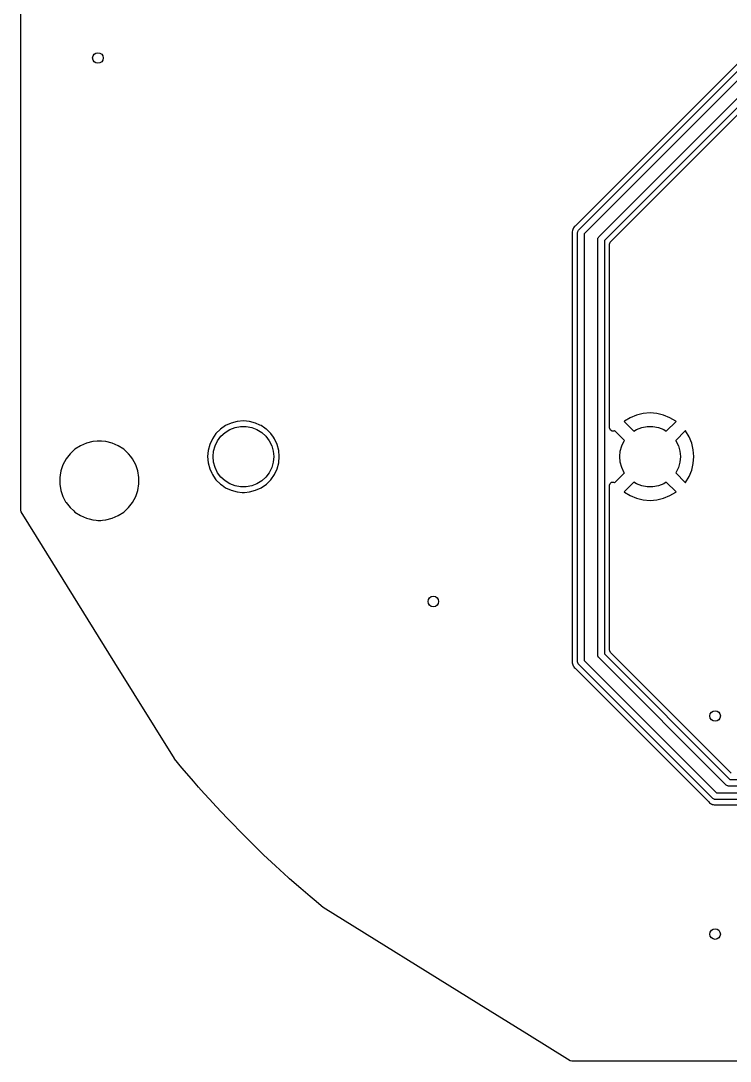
# Model space of a CAD drawing. Extents: x 111.9 to 187.8, y -146.4 to -70.5.
# Drawn here: x 111.89 to 138.75, y -146.43 to -107.05 of the extents above; entities that cross this region are included whole.
import ezdxf

# ---------------------------------------------------------------- set-up
doc = ezdxf.new("R2010")
doc.units = 0
doc.layers.add('BLACK', color=7, linetype='CONTINUOUS')

msp = doc.modelspace()

# ---------------------------------------------------------------- linework, layer by layer
at = {"layer": 'BLACK', "linetype": 'CONTINUOUS'}
for p, q in [((111.887, -124.582), (111.887, -95.943)), ((148.094, -99.6038), (132.878, -114.82)), ((133.008, -114.974), (148.248, -99.7336)), ((148.388, -99.947), (133.221, -115.114)), ((133.77, -115.228), (148.502, -100.496)), ((148.642, -100.709), (133.983, -115.368)), ((138.636, -110.998), (141.176, -108.458)), ((134.67, -114.964), (138.636, -110.998)), ((132.785, -114.949), (132.778, -114.989)), ((132.787, -114.944), (132.785, -114.949)), ((132.794, -114.927), (132.787, -114.944)), ((132.796, -114.922), (132.794, -114.927)), ((132.82, -114.889), (132.796, -114.922)), ((132.823, -114.885), (132.82, -114.889)), ((132.843, -114.85), (132.823, -114.885)), ((132.874, -114.824), (132.843, -114.85)), ((132.878, -114.82), (132.874, -114.824)), ((132.993, -115.001), (133.008, -114.974)), ((134.22, -115.415), (134.67, -114.964)), ((132.777, -114.994), (132.767, -115.033)), ((132.767, -115.033), (132.77, -115.074)), ((132.77, -115.074), (132.77, -115.079)), ((132.77, -115.079), (132.77, -131.301)), ((132.778, -114.989), (132.777, -114.994)), ((132.971, -115.062), (132.974, -115.04)), ((132.971, -131.318), (132.971, -115.062)), ((132.974, -115.035), (132.975, -115.033)), ((132.974, -115.04), (132.974, -115.035)), ((132.975, -115.033), (132.976, -115.027)), ((132.976, -115.027), (132.993, -115.001)), ((133.221, -115.114), (133.221, -131.266)), ((133.733, -115.316), (133.736, -115.294)), ((133.733, -131.064), (133.733, -115.316)), ((133.736, -115.289), (133.737, -115.287)), ((133.736, -115.294), (133.736, -115.289)), ((133.737, -115.287), (133.738, -115.281)), ((133.738, -115.281), (133.755, -115.255)), ((133.755, -115.255), (133.77, -115.228)), ((133.983, -115.368), (133.983, -131.012)), ((134.183, -115.502), (134.203, -115.435)), ((134.183, -122.467), (134.183, -115.502)), ((134.203, -115.435), (134.22, -115.415)), ((134.965, -122.075), (134.743, -122.21)), ((135.205, -121.975), (134.965, -122.075)), ((134.965, -122.075), (134.965, -122.075)), ((135.457, -121.915), (135.205, -121.975)), ((135.205, -121.975), (135.205, -121.975)), ((135.716, -121.894), (135.457, -121.915)), ((135.975, -121.915), (135.716, -121.894)), ((136.227, -121.975), (135.975, -121.915)), ((135.975, -121.915), (135.975, -121.915)), ((136.467, -122.075), (136.227, -121.975)), ((136.227, -121.975), (136.227, -121.975)), ((136.689, -122.21), (136.467, -122.075)), ((136.467, -122.075), (136.467, -122.075)), ((119.638, -122.375), (119.445, -122.511)), ((119.852, -122.276), (119.638, -122.375)), ((119.638, -122.375), (119.638, -122.375)), ((119.803, -122.52), (120.001, -122.443)), ((120.081, -122.214), (119.852, -122.276)), ((119.852, -122.276), (119.852, -122.276)), ((120.001, -122.443), (120.21, -122.404)), ((120.316, -122.194), (120.081, -122.214)), ((120.081, -122.214), (120.081, -122.214)), ((120.21, -122.404), (120.422, -122.404)), ((120.551, -122.214), (120.316, -122.194)), ((120.316, -122.194), (120.316, -122.194)), ((120.422, -122.404), (120.631, -122.443)), ((120.78, -122.276), (120.551, -122.214)), ((120.551, -122.214), (120.551, -122.214)), ((120.631, -122.443), (120.829, -122.52)), ((120.941, -122.351), (120.78, -122.276)), ((120.78, -122.276), (120.78, -122.276)), ((120.78, -122.276), (120.78, -122.276)), ((120.994, -122.375), (120.941, -122.351)), ((121.125, -122.467), (120.994, -122.375)), ((120.994, -122.375), (120.994, -122.375)), ((121.183, -122.508), (121.125, -122.467)), ((134.185, -122.486), (134.183, -122.467)), ((134.743, -122.21), (134.736, -122.216)), ((134.736, -122.216), (135.103, -122.583)), ((135.203, -122.52), (135.401, -122.443)), ((135.401, -122.443), (135.61, -122.404)), ((135.61, -122.404), (135.822, -122.404)), ((135.822, -122.404), (136.031, -122.443)), ((136.031, -122.443), (136.229, -122.52)), ((136.329, -122.583), (136.696, -122.216)), ((136.696, -122.216), (136.689, -122.21)), ((136.689, -122.21), (136.689, -122.21)), ((119.278, -122.678), (119.142, -122.872)), ((119.445, -122.511), (119.278, -122.678)), ((119.338, -122.944), (119.466, -122.775)), ((119.466, -122.775), (119.623, -122.632)), ((119.623, -122.632), (119.803, -122.52)), ((120.829, -122.52), (121.009, -122.632)), ((121.009, -122.632), (121.166, -122.775)), ((121.166, -122.775), (121.294, -122.944)), ((121.187, -122.511), (121.183, -122.508)), ((121.354, -122.678), (121.187, -122.511)), ((121.187, -122.511), (121.187, -122.511)), ((121.45, -122.814), (121.354, -122.678)), ((121.49, -122.872), (121.45, -122.814)), ((134.214, -122.549), (134.185, -122.486)), ((134.273, -122.586), (134.214, -122.549)), ((134.343, -122.586), (134.273, -122.586)), ((134.367, -122.57), (134.343, -122.586)), ((134.383, -122.57), (134.367, -122.57)), ((134.746, -122.933), (134.383, -122.57)), ((135.103, -122.583), (135.203, -122.52)), ((136.229, -122.52), (136.329, -122.583)), ((137.049, -122.57), (136.686, -122.933)), ((137.055, -122.577), (137.049, -122.57)), ((137.191, -122.798), (137.055, -122.577)), ((137.29, -123.038), (137.191, -122.798)), ((137.191, -122.798), (137.191, -122.798)), ((114.143, -123.134), (113.935, -123.27)), ((114.371, -123.034), (114.143, -123.134)), ((114.612, -122.973), (114.371, -123.034)), ((114.779, -122.959), (114.612, -122.973)), ((114.612, -122.973), (114.612, -122.973)), ((114.798, -122.957), (114.779, -122.959)), ((114.922, -122.957), (114.798, -122.957)), ((114.943, -122.959), (114.922, -122.957)), ((115.108, -122.973), (114.943, -122.959)), ((115.349, -123.034), (115.108, -122.973)), ((115.108, -122.973), (115.108, -122.973)), ((115.577, -123.134), (115.349, -123.034)), ((115.785, -123.27), (115.577, -123.134)), ((119.042, -123.086), (118.981, -123.314)), ((119.142, -122.872), (119.042, -123.086)), ((119.042, -123.086), (119.042, -123.086)), ((119.142, -122.872), (119.142, -122.872)), ((119.186, -123.338), (119.244, -123.134)), ((119.244, -123.134), (119.338, -122.944)), ((121.294, -122.944), (121.388, -123.134)), ((121.388, -123.134), (121.446, -123.338)), ((121.59, -123.086), (121.49, -122.872)), ((121.651, -123.314), (121.59, -123.086)), ((134.586, -123.338), (134.644, -123.134)), ((134.644, -123.134), (134.738, -122.944)), ((134.738, -122.944), (134.746, -122.933)), ((136.686, -122.933), (136.694, -122.944)), ((136.694, -122.944), (136.788, -123.134)), ((136.788, -123.134), (136.846, -123.338)), ((137.351, -123.291), (137.29, -123.038)), ((137.29, -123.038), (137.29, -123.038)), ((113.6, -123.634), (113.481, -123.853)), ((113.752, -123.438), (113.6, -123.634)), ((113.935, -123.27), (113.752, -123.438)), ((115.968, -123.438), (115.785, -123.27)), ((115.785, -123.27), (115.785, -123.27)), ((116.054, -123.549), (115.968, -123.438)), ((116.12, -123.634), (116.054, -123.549)), ((116.239, -123.853), (116.12, -123.634)), ((118.981, -123.314), (118.96, -123.549)), ((118.96, -123.549), (118.96, -123.549)), ((118.96, -123.549), (118.981, -123.785)), ((118.981, -123.314), (118.981, -123.314)), ((119.166, -123.549), (119.186, -123.338)), ((119.186, -123.761), (119.166, -123.549)), ((121.446, -123.338), (121.466, -123.549)), ((121.466, -123.549), (121.446, -123.761)), ((121.672, -123.549), (121.651, -123.314)), ((121.651, -123.785), (121.672, -123.549)), ((134.566, -123.549), (134.586, -123.338)), ((134.586, -123.761), (134.566, -123.549)), ((136.846, -123.338), (136.866, -123.549)), ((136.866, -123.549), (136.846, -123.761)), ((137.371, -123.549), (137.351, -123.291)), ((137.351, -123.808), (137.371, -123.549)), ((113.481, -123.853), (113.4, -124.088)), ((113.481, -123.853), (113.481, -123.853)), ((116.32, -124.088), (116.239, -123.853)), ((118.981, -123.785), (118.981, -123.785)), ((118.981, -123.785), (119.042, -124.013)), ((119.042, -124.013), (119.042, -124.013)), ((119.042, -124.013), (119.042, -124.013)), ((119.042, -124.013), (119.12, -124.179)), ((119.244, -123.965), (119.186, -123.761)), ((119.338, -124.155), (119.244, -123.965)), ((121.388, -123.965), (121.294, -124.155)), ((121.446, -123.761), (121.388, -123.965)), ((121.49, -124.227), (121.59, -124.013)), ((121.59, -124.013), (121.651, -123.785)), ((134.644, -123.965), (134.586, -123.761)), ((134.738, -124.155), (134.644, -123.965)), ((136.788, -123.965), (136.694, -124.155)), ((136.846, -123.761), (136.788, -123.965)), ((137.29, -124.061), (137.351, -123.808)), ((113.373, -124.255), (113.359, -124.334)), ((113.359, -124.334), (113.359, -124.582)), ((113.4, -124.088), (113.373, -124.255)), ((116.361, -124.334), (116.32, -124.088)), ((116.361, -124.582), (116.361, -124.334)), ((119.12, -124.179), (119.142, -124.227)), ((119.142, -124.227), (119.142, -124.227)), ((119.142, -124.227), (119.25, -124.382)), ((119.25, -124.382), (119.278, -124.421)), ((119.278, -124.421), (119.445, -124.588)), ((119.466, -124.324), (119.338, -124.155)), ((119.623, -124.467), (119.466, -124.324)), ((121.166, -124.324), (121.009, -124.467)), ((121.294, -124.155), (121.166, -124.324)), ((121.187, -124.588), (121.354, -124.421)), ((121.354, -124.421), (121.49, -124.227)), ((134.383, -124.529), (134.746, -124.166)), ((134.746, -124.166), (134.738, -124.155)), ((136.694, -124.155), (136.686, -124.166)), ((136.686, -124.166), (137.049, -124.529)), ((137.055, -124.522), (137.191, -124.301)), ((137.191, -124.301), (137.29, -124.061)), ((137.191, -124.301), (137.191, -124.301)), ((137.29, -124.061), (137.29, -124.061)), ((111.887, -125.568), (111.887, -124.582)), ((113.359, -124.582), (113.36, -124.588)), ((113.36, -124.588), (113.4, -124.828)), ((113.4, -124.828), (113.481, -125.063)), ((116.239, -125.063), (116.32, -124.828)), ((116.32, -124.828), (116.361, -124.582)), ((119.445, -124.588), (119.507, -124.632)), ((119.507, -124.632), (119.638, -124.724)), ((119.803, -124.579), (119.623, -124.467)), ((119.638, -124.724), (119.638, -124.724)), ((119.638, -124.724), (119.638, -124.724)), ((119.638, -124.724), (119.852, -124.823)), ((120.001, -124.656), (119.803, -124.579)), ((119.852, -124.823), (120.081, -124.885)), ((120.21, -124.695), (120.001, -124.656)), ((120.422, -124.695), (120.21, -124.695)), ((120.631, -124.656), (120.422, -124.695)), ((120.551, -124.885), (120.78, -124.823)), ((120.829, -124.579), (120.631, -124.656)), ((120.78, -124.823), (120.994, -124.724)), ((121.009, -124.467), (120.829, -124.579)), ((120.994, -124.724), (121.187, -124.588)), ((134.183, -124.632), (134.203, -124.565)), ((134.183, -130.878), (134.183, -124.632)), ((134.203, -124.565), (134.256, -124.519)), ((134.256, -124.519), (134.325, -124.509)), ((134.325, -124.509), (134.368, -124.529)), ((134.368, -124.529), (134.383, -124.529)), ((135.103, -124.516), (134.736, -124.883)), ((135.203, -124.579), (135.103, -124.516)), ((135.401, -124.656), (135.203, -124.579)), ((135.61, -124.695), (135.401, -124.656)), ((135.822, -124.695), (135.61, -124.695)), ((136.031, -124.656), (135.822, -124.695)), ((136.229, -124.579), (136.031, -124.656)), ((136.329, -124.516), (136.229, -124.579)), ((136.696, -124.883), (136.329, -124.516)), ((137.049, -124.529), (137.055, -124.522)), ((113.481, -125.063), (113.481, -125.063)), ((113.481, -125.063), (113.585, -125.254)), ((116.12, -125.282), (116.239, -125.063)), ((120.081, -124.885), (120.269, -124.901)), ((120.269, -124.901), (120.316, -124.905)), ((120.316, -124.905), (120.355, -124.902)), ((120.316, -124.905), (120.316, -124.905)), ((120.316, -124.905), (120.316, -124.905)), ((120.355, -124.902), (120.551, -124.885)), ((134.736, -124.883), (134.743, -124.889)), ((134.743, -124.889), (134.965, -125.024)), ((134.965, -125.024), (134.965, -125.024)), ((134.965, -125.024), (135.205, -125.124)), ((135.205, -125.124), (135.205, -125.124)), ((135.205, -125.124), (135.457, -125.184)), ((135.457, -125.184), (135.457, -125.184)), ((135.457, -125.184), (135.716, -125.205)), ((135.716, -125.205), (135.975, -125.184)), ((135.975, -125.184), (136.227, -125.124)), ((136.227, -125.124), (136.467, -125.024)), ((136.227, -125.124), (136.227, -125.124)), ((136.467, -125.024), (136.689, -124.889)), ((136.467, -125.024), (136.467, -125.024)), ((136.689, -124.889), (136.696, -124.883)), ((111.906, -125.633), (111.887, -125.568)), ((113.585, -125.254), (113.6, -125.282)), ((113.6, -125.282), (113.752, -125.478)), ((113.752, -125.478), (113.889, -125.603)), ((113.889, -125.603), (113.935, -125.646)), ((115.785, -125.646), (115.968, -125.478)), ((115.968, -125.478), (116.12, -125.282)), ((112.487, -126.57), (111.906, -125.633)), ((113.935, -125.646), (114.143, -125.782)), ((114.143, -125.782), (114.371, -125.882)), ((114.371, -125.882), (114.471, -125.907)), ((114.471, -125.907), (114.612, -125.943)), ((114.612, -125.943), (114.612, -125.943)), ((114.612, -125.943), (114.612, -125.943)), ((114.612, -125.943), (114.745, -125.954)), ((114.745, -125.954), (114.798, -125.959)), ((114.798, -125.959), (114.798, -125.959)), ((114.798, -125.959), (114.922, -125.959)), ((114.922, -125.959), (114.983, -125.953)), ((114.922, -125.959), (114.922, -125.959)), ((114.983, -125.953), (115.108, -125.943)), ((115.108, -125.943), (115.349, -125.882)), ((115.108, -125.943), (115.108, -125.943)), ((115.108, -125.943), (115.108, -125.943)), ((115.349, -125.882), (115.577, -125.782)), ((115.577, -125.782), (115.785, -125.646)), ((115.449, -131.347), (112.487, -126.57)), ((133.742, -131.094), (133.733, -131.064)), ((133.748, -131.124), (133.742, -131.094)), ((133.752, -131.129), (133.748, -131.124)), ((133.753, -131.132), (133.752, -131.129)), ((133.756, -131.135), (133.753, -131.132)), ((133.983, -131.012), (138.736, -135.765)), ((134.186, -130.904), (134.183, -130.878)), ((134.22, -130.965), (134.186, -130.904)), ((138.783, -135.528), (134.22, -130.965)), ((117.702, -134.978), (115.449, -131.347)), ((132.77, -131.306), (132.767, -131.347)), ((132.767, -131.347), (132.777, -131.386)), ((132.77, -131.301), (132.77, -131.306)), ((132.777, -131.386), (132.778, -131.391)), ((132.778, -131.391), (132.785, -131.431)), ((132.785, -131.431), (132.787, -131.436)), ((132.787, -131.436), (132.794, -131.453)), ((132.794, -131.453), (132.796, -131.458)), ((132.796, -131.458), (132.796, -131.458)), ((132.796, -131.458), (132.81, -131.478)), ((132.81, -131.478), (132.82, -131.491)), ((132.82, -131.491), (132.823, -131.495)), ((132.823, -131.495), (132.843, -131.53)), ((132.98, -131.348), (132.971, -131.318)), ((132.986, -131.378), (132.98, -131.348)), ((132.99, -131.383), (132.986, -131.378)), ((132.991, -131.386), (132.99, -131.383)), ((132.994, -131.389), (132.991, -131.386)), ((133.008, -131.406), (132.994, -131.389)), ((138.088, -136.486), (133.008, -131.406)), ((133.221, -131.266), (138.228, -136.273)), ((133.77, -131.152), (133.756, -131.135)), ((138.596, -135.978), (133.77, -131.152)), ((132.843, -131.53), (132.874, -131.556)), ((132.874, -131.556), (132.878, -131.56)), ((132.878, -131.56), (137.934, -136.616)), ((117.707, -134.985), (117.702, -134.978)), ((117.99, -135.328), (117.707, -134.985)), ((118.352, -135.749), (117.99, -135.328)), ((118.424, -135.833), (118.352, -135.749)), ((118.62, -136.055), (118.424, -135.833)), ((138.736, -135.765), (153.664, -135.765)), ((118.832, -136.295), (118.62, -136.055)), ((138.623, -135.993), (138.596, -135.978)), ((138.649, -136.01), (138.623, -135.993)), ((138.655, -136.011), (138.649, -136.01)), ((138.657, -136.012), (138.655, -136.011)), ((138.662, -136.012), (138.657, -136.012)), ((138.684, -136.015), (138.662, -136.012)), ((153.613, -136.015), (138.684, -136.015)), ((119.032, -136.515), (118.832, -136.295)), ((119.281, -136.787), (119.032, -136.515)), ((137.934, -136.616), (137.938, -136.62)), ((137.938, -136.62), (137.964, -136.651)), ((138.115, -136.501), (138.088, -136.486)), ((138.141, -136.518), (138.115, -136.501)), ((138.147, -136.519), (138.141, -136.518)), ((138.149, -136.52), (138.147, -136.519)), ((138.154, -136.52), (138.149, -136.52)), ((138.176, -136.523), (138.154, -136.52)), ((152.856, -136.523), (138.176, -136.523)), ((138.228, -136.273), (152.908, -136.273)), ((119.704, -137.237), (119.281, -136.787)), ((137.964, -136.651), (137.964, -136.651)), ((137.964, -136.651), (137.964, -136.651)), ((137.964, -136.651), (137.964, -136.651)), ((137.964, -136.651), (137.964, -136.651)), ((137.964, -136.651), (137.999, -136.671)), ((137.999, -136.671), (138.003, -136.674)), ((138.003, -136.674), (138.031, -136.694)), ((138.031, -136.694), (138.036, -136.698)), ((138.036, -136.698), (138.036, -136.698)), ((138.036, -136.698), (138.041, -136.7)), ((138.041, -136.7), (138.058, -136.707)), ((138.058, -136.707), (138.063, -136.709)), ((138.063, -136.709), (138.063, -136.709)), ((138.063, -136.709), (138.063, -136.709)), ((138.063, -136.709), (138.103, -136.716)), ((138.103, -136.716), (138.108, -136.717)), ((138.108, -136.717), (138.147, -136.727)), ((138.147, -136.727), (138.188, -136.724)), ((138.188, -136.724), (138.193, -136.724)), ((138.193, -136.724), (152.722, -136.724)), ((119.923, -137.463), (119.704, -137.237)), ((120.167, -137.714), (119.923, -137.463)), ((120.604, -138.151), (120.167, -137.714)), ((120.76, -138.303), (120.604, -138.151)), ((121.081, -138.614), (120.76, -138.303)), ((121.531, -139.037), (121.081, -138.614)), ((122.023, -139.486), (121.531, -139.037)), ((122.065, -139.523), (122.023, -139.486)), ((122.485, -139.894), (122.065, -139.523)), ((122.845, -140.203), (122.485, -139.894)), ((122.99, -140.328), (122.845, -140.203)), ((123.333, -140.611), (122.99, -140.328)), ((123.34, -140.616), (123.333, -140.611)), ((129.225, -144.267), (123.34, -140.616)), ((131.046, -145.396), (129.225, -144.267)), ((132.685, -146.412), (131.046, -145.396)), ((132.75, -146.431), (132.685, -146.412)), ((166.97, -146.431), (132.75, -146.431))]:
    msp.add_line(p, q, dxfattribs=at)
at = {"layer": 'BLACK'}
for centre in [(114.808, -108.458), (127.508, -129.032), (138.176, -133.364), (138.176, -141.619)]:
    msp.add_circle(centre, 0.2, dxfattribs=at)

doc.saveas('drawing.dxf')
